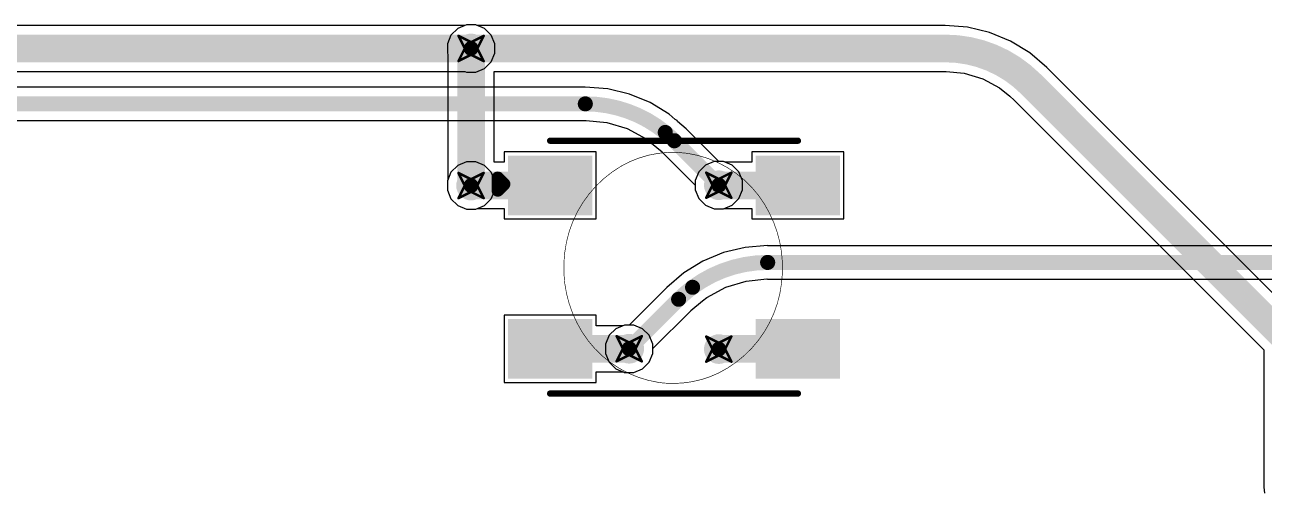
# Model space of a CAD drawing. Header units: inches. Extents: x -11 to 1110, y -7 to 455.
# Drawn here: x 252.08 to 277.09, y 343.12 to 352.57 of the extents above; entities that cross this region are included whole.
import ezdxf

# ---------------------------------------------------------------- set-up
doc = ezdxf.new("R2010")
doc.units = ezdxf.units.IN
for name, color, linetype in [('Bottom Layer', 5, 'Continuous'), ('Drill Drawing', 1, 'Continuous'), ('Mechanical 7', 56, 'Continuous'), ('Top Layer', 1, 'Continuous'), ('Top Overlay', 2, 'Continuous'), ('Top Paste', 8, 'Continuous'), ('Top Solder', 216, 'Continuous'), ('Via Holes', 16, 'Continuous')]:
    doc.layers.add(name, color=color, linetype=linetype)

msp = doc.modelspace()

# ---------------------------------------------------------------- hatches: boundary and pattern name
at = {"layer": 'Bottom Layer'}
h = msp.add_hatch(color=5, dxfattribs=at)
edge = h.paths.add_edge_path()
edge.add_arc((261.083, 352.095), 0.3, 0, 360)
h = msp.add_hatch(color=5, dxfattribs=at)
edge = h.paths.add_edge_path()
edge.add_arc((261.083, 349.328), 0.3, 0, 360)
h = msp.add_hatch(color=5, dxfattribs=at)
edge = h.paths.add_edge_path()
edge.add_arc((266.083, 349.335), 0.3, 0, 360)
h = msp.add_hatch(color=5, dxfattribs=at)
edge = h.paths.add_edge_path()
edge.add_arc((264.275, 346.035), 0.3, 0, 360)
h = msp.add_hatch(color=5, dxfattribs=at)
edge = h.paths.add_edge_path()
edge.add_arc((266.083, 346.028), 0.3, 0, 360)
at = {"layer": 'Top Layer'}
h = msp.add_hatch(color=1, dxfattribs=at)
edge = h.paths.add_edge_path()
edge.add_arc((261.083, 352.095), 0.3, 0, 360)
for points in [[(261.929, 349.832), (263.429, 349.832), (263.429, 348.832), (261.929, 348.832)], [(268.429, 348.832), (266.929, 348.832), (266.929, 349.832), (268.429, 349.832)], [(261.929, 346.532), (263.429, 346.532), (263.429, 345.532), (261.929, 345.532)], [(266.929, 346.532), (268.429, 346.532), (268.429, 345.532), (266.929, 345.532)]]:
    msp.add_hatch(color=1, dxfattribs=at).paths.add_polyline_path(points)
h = msp.add_hatch(color=1, dxfattribs=at)
edge = h.paths.add_edge_path()
edge.add_arc((261.083, 349.328), 0.3, 0, 360)
h = msp.add_hatch(color=1, dxfattribs=at)
edge = h.paths.add_edge_path()
edge.add_arc((266.083, 349.335), 0.3, 0, 360)
h = msp.add_hatch(color=1, dxfattribs=at)
edge = h.paths.add_edge_path()
edge.add_arc((264.275, 346.035), 0.3, 0, 360)
h = msp.add_hatch(color=1, dxfattribs=at)
edge = h.paths.add_edge_path()
edge.add_arc((266.083, 346.028), 0.3, 0, 360)
at = {"layer": 'Top Paste'}
for points in [[(261.929, 349.832), (263.429, 349.832), (263.429, 348.832), (261.929, 348.832)], [(268.429, 348.832), (266.929, 348.832), (266.929, 349.832), (268.429, 349.832)], [(261.929, 346.532), (263.429, 346.532), (263.429, 345.532), (261.929, 345.532)], [(266.929, 346.532), (268.429, 346.532), (268.429, 345.532), (266.929, 345.532)]]:
    msp.add_hatch(color=8, dxfattribs=at).paths.add_polyline_path(points)
at = {"layer": 'Top Solder'}
for points in [[(261.827, 349.933), (263.531, 349.933), (263.531, 348.73), (261.827, 348.73)], [(268.531, 348.73), (266.827, 348.73), (266.827, 349.933), (268.531, 349.933)], [(261.827, 346.633), (263.531, 346.633), (263.531, 345.43), (261.827, 345.43)], [(266.827, 346.633), (268.531, 346.633), (268.531, 345.43), (266.827, 345.43)]]:
    msp.add_hatch(color=216, dxfattribs=at).paths.add_polyline_path(points)
at = {"layer": 'Via Holes'}
h = msp.add_hatch(color=7, dxfattribs=at)
edge = h.paths.add_edge_path()
edge.add_arc((261.083, 352.095), 0.15, 0, 360)
h = msp.add_hatch(color=7, dxfattribs=at)
edge = h.paths.add_edge_path()
edge.add_arc((261.083, 349.328), 0.15, 0, 360)
h = msp.add_hatch(color=7, dxfattribs=at)
edge = h.paths.add_edge_path()
edge.add_arc((266.083, 349.335), 0.15, 0, 360)
h = msp.add_hatch(color=7, dxfattribs=at)
edge = h.paths.add_edge_path()
edge.add_arc((264.275, 346.035), 0.15, 0, 360)
h = msp.add_hatch(color=7, dxfattribs=at)
edge = h.paths.add_edge_path()
edge.add_arc((266.083, 346.028), 0.15, 0, 360)

# ---------------------------------------------------------------- linework, layer by layer
at = {"layer": 'Bottom Layer'}
for p, q in [((260.96, 352.561), (249.55, 352.561)), ((260.988, 352.573), (260.96, 352.561)), ((261.178, 352.573), (260.988, 352.573)), ((261.354, 352.5), (261.178, 352.573)), ((261.488, 352.365), (261.354, 352.5)), ((261.561, 352.19), (261.488, 352.365)), ((261.561, 352), (261.561, 352.19)), ((261.488, 351.824), (261.561, 352)), ((261.178, 351.617), (261.354, 351.69)), ((261.354, 351.69), (261.488, 351.824)), ((249.55, 351.629), (260.96, 351.629)), ((260.96, 351.629), (260.988, 351.617)), ((260.988, 351.617), (261.178, 351.617)), ((263.389, 351.314), (251.879, 351.314)), ((263.84, 351.281), (263.389, 351.316)), ((263.389, 351.316), (263.389, 351.314)), ((264.279, 351.175), (263.84, 351.281)), ((264.696, 351.002), (264.279, 351.175)), ((265.082, 350.766), (264.696, 351.002)), ((265.205, 350.661), (265.082, 350.766)), ((251.879, 350.641), (263.389, 350.641)), ((263.389, 350.641), (263.404, 350.643)), ((263.404, 350.643), (263.82, 350.603)), ((263.82, 350.603), (264.234, 350.477)), ((264.234, 350.477), (264.616, 350.273)), ((265.24, 350.638), (265.205, 350.661)), ((265.25, 350.622), (265.24, 350.638)), ((265.425, 350.473), (265.25, 350.622)), ((265.423, 350.471), (265.425, 350.473)), ((266.082, 349.813), (265.423, 350.471)), ((264.616, 350.273), (264.939, 350.008)), ((264.939, 350.008), (264.947, 349.995)), ((264.947, 349.995), (265.606, 349.337)), ((260.813, 349.733), (260.678, 349.599)), ((260.988, 349.806), (260.813, 349.733)), ((261.178, 349.806), (260.988, 349.806)), ((261.354, 349.733), (261.178, 349.806)), ((261.488, 349.599), (261.354, 349.733)), ((266.178, 349.813), (266.082, 349.813)), ((266.354, 349.74), (266.178, 349.813)), ((266.488, 349.606), (266.354, 349.74)), ((260.678, 349.599), (260.606, 349.423)), ((261.561, 349.423), (261.488, 349.599)), ((266.561, 349.43), (266.488, 349.606)), ((260.606, 349.423), (260.606, 349.233)), ((260.606, 349.233), (260.678, 349.058)), ((261.488, 349.058), (261.561, 349.233)), ((261.561, 349.233), (261.561, 349.423)), ((265.606, 349.337), (265.606, 349.24)), ((265.606, 349.24), (265.678, 349.065)), ((266.488, 349.065), (266.561, 349.24)), ((266.561, 349.24), (266.561, 349.43)), ((260.678, 349.058), (260.813, 348.923)), ((261.354, 348.923), (261.488, 349.058)), ((265.678, 349.065), (265.813, 348.93)), ((266.354, 348.93), (266.488, 349.065)), ((260.813, 348.923), (260.988, 348.851)), ((260.988, 348.851), (261.178, 348.851)), ((261.178, 348.851), (261.354, 348.923)), ((265.813, 348.93), (265.988, 348.857)), ((265.988, 348.857), (266.178, 348.857)), ((266.178, 348.857), (266.354, 348.93)), ((266.179, 347.975), (265.761, 347.802)), ((266.618, 348.08), (266.179, 347.975)), ((267.068, 348.116), (266.618, 348.08)), ((267.068, 348.113), (267.068, 348.116)), ((280.365, 348.113), (267.068, 348.113)), ((265.761, 347.802), (265.376, 347.566)), ((265.376, 347.566), (265.033, 347.273)), ((266.638, 347.402), (267.054, 347.443)), ((267.054, 347.443), (267.068, 347.44)), ((267.068, 347.44), (280.365, 347.44)), ((265.034, 347.271), (264.276, 346.513)), ((265.033, 347.273), (265.034, 347.271)), ((265.842, 347.072), (266.223, 347.276)), ((266.223, 347.276), (266.638, 347.402)), ((265.519, 346.807), (265.756, 347.002)), ((265.756, 347.002), (265.842, 347.072)), ((264.752, 346.037), (265.51, 346.795)), ((265.51, 346.795), (265.519, 346.807)), ((264.004, 346.44), (263.87, 346.306)), ((264.18, 346.513), (264.004, 346.44)), ((264.276, 346.513), (264.18, 346.513)), ((263.87, 346.306), (263.797, 346.13)), ((263.797, 346.13), (263.797, 345.94)), ((263.797, 345.94), (263.87, 345.765)), ((264.68, 345.765), (264.752, 345.94)), ((264.752, 345.94), (264.752, 346.037)), ((263.87, 345.765), (264.004, 345.63)), ((264.545, 345.63), (264.68, 345.765)), ((264.004, 345.63), (264.18, 345.557)), ((264.18, 345.557), (264.37, 345.557)), ((264.37, 345.557), (264.545, 345.63))]:
    msp.add_line(p, q, dxfattribs=at)
for points in [[(249.55, 352.095, 0.559, 0.559, 0), (261.036, 352.095, 0.559, 0.559, 0)], [(251.879, 350.977, 0.305, 0.305, 0), (263.389, 350.977, 0.305, 0.305, 0)], [(263.389, 350.977, 0.305, 0.305, -0.173684), (265.002, 350.4, 0.305, 0.305, 0)], [(265.002, 350.4, 0.305, 0.305, -0.024386), (265.185, 350.233, 0.305, 0.305, 0)], [(265.185, 350.233, 0.305, 0.305, 0), (266.083, 349.335, 0.305, 0.305, 0)], [(265.553, 347.275, 0.305, 0.305, -0.161164), (267.068, 347.777, 0.305, 0.305, 0)], [(267.068, 347.777, 0.305, 0.305, 0), (280.365, 347.777, 0.305, 0.305, 0)], [(264.275, 346.035, 0.305, 0.305, 0), (265.272, 347.033, 0.305, 0.305, 0)], [(265.272, 347.033, 0.305, 0.305, -0.036576), (265.553, 347.275, 0.305, 0.305, 0)]]:
    msp.add_lwpolyline(points, format="xyseb", dxfattribs=at)
for points in [[(260.896, 352.095, 0.279, 0.279, 1), (261.175, 352.095, 0.279, 0.279, 1)], [(263.313, 350.977, 0.152, 0.152, 1), (263.465, 350.977, 0.152, 0.152, 1)], [(263.313, 350.977, 0.152, 0.152, 1), (263.465, 350.977, 0.152, 0.152, 1)], [(264.926, 350.4, 0.152, 0.152, 1), (265.078, 350.4, 0.152, 0.152, 1)], [(264.926, 350.4, 0.152, 0.152, 1), (265.078, 350.4, 0.152, 0.152, 1)], [(265.109, 350.233, 0.152, 0.152, 1), (265.262, 350.233, 0.152, 0.152, 1)], [(265.109, 350.233, 0.152, 0.152, 1), (265.262, 350.233, 0.152, 0.152, 1)], [(266.007, 349.335, 0.152, 0.152, 1), (266.16, 349.335, 0.152, 0.152, 1)], [(266.992, 347.777, 0.152, 0.152, 1), (267.145, 347.777, 0.152, 0.152, 1)], [(266.992, 347.777, 0.152, 0.152, 1), (267.145, 347.777, 0.152, 0.152, 1)], [(265.196, 347.033, 0.152, 0.152, 1), (265.348, 347.033, 0.152, 0.152, 1)], [(265.196, 347.033, 0.152, 0.152, 1), (265.348, 347.033, 0.152, 0.152, 1)], [(265.477, 347.275, 0.152, 0.152, 1), (265.629, 347.275, 0.152, 0.152, 1)], [(265.477, 347.275, 0.152, 0.152, 1), (265.629, 347.275, 0.152, 0.152, 1)], [(264.198, 346.035, 0.152, 0.152, 1), (264.351, 346.035, 0.152, 0.152, 1)]]:
    msp.add_lwpolyline(points, format="xyseb", close=True, dxfattribs=at)
at = {"layer": 'Drill Drawing'}
for points in [[(260.829, 352.349, 0.0508, 0.0508, 0), (261.083, 352.222, 0.0508, 0.0508, 0)], [(260.829, 352.349, 0.0508, 0.0508, 0), (260.956, 352.095, 0.0508, 0.0508, 0)], [(261.083, 352.222, 0.0508, 0.0508, 0), (261.337, 352.349, 0.0508, 0.0508, 0)], [(261.21, 352.095, 0.0508, 0.0508, 0), (261.337, 352.349, 0.0508, 0.0508, 0)], [(260.829, 351.841, 0.0508, 0.0508, 0), (260.956, 352.095, 0.0508, 0.0508, 0)], [(260.829, 351.841, 0.0508, 0.0508, 0), (261.083, 351.968, 0.0508, 0.0508, 0)], [(261.083, 351.968, 0.0508, 0.0508, 0), (261.337, 351.841, 0.0508, 0.0508, 0)], [(261.21, 352.095, 0.0508, 0.0508, 0), (261.337, 351.841, 0.0508, 0.0508, 0)], [(260.829, 349.582, 0.0508, 0.0508, 0), (261.083, 349.455, 0.0508, 0.0508, 0)], [(260.829, 349.582, 0.0508, 0.0508, 0), (260.956, 349.328, 0.0508, 0.0508, 0)], [(261.083, 349.455, 0.0508, 0.0508, 0), (261.337, 349.582, 0.0508, 0.0508, 0)], [(261.21, 349.328, 0.0508, 0.0508, 0), (261.337, 349.582, 0.0508, 0.0508, 0)], [(265.829, 349.589, 0.0508, 0.0508, 0), (266.083, 349.462, 0.0508, 0.0508, 0)], [(265.829, 349.589, 0.0508, 0.0508, 0), (265.956, 349.335, 0.0508, 0.0508, 0)], [(266.083, 349.462, 0.0508, 0.0508, 0), (266.337, 349.589, 0.0508, 0.0508, 0)], [(266.21, 349.335, 0.0508, 0.0508, 0), (266.337, 349.589, 0.0508, 0.0508, 0)], [(260.829, 349.074, 0.0508, 0.0508, 0), (260.956, 349.328, 0.0508, 0.0508, 0)], [(260.829, 349.074, 0.0508, 0.0508, 0), (261.083, 349.201, 0.0508, 0.0508, 0)], [(261.083, 349.201, 0.0508, 0.0508, 0), (261.337, 349.074, 0.0508, 0.0508, 0)], [(261.21, 349.328, 0.0508, 0.0508, 0), (261.337, 349.074, 0.0508, 0.0508, 0)], [(265.829, 349.081, 0.0508, 0.0508, 0), (265.956, 349.335, 0.0508, 0.0508, 0)], [(265.829, 349.081, 0.0508, 0.0508, 0), (266.083, 349.208, 0.0508, 0.0508, 0)], [(266.083, 349.208, 0.0508, 0.0508, 0), (266.337, 349.081, 0.0508, 0.0508, 0)], [(266.21, 349.335, 0.0508, 0.0508, 0), (266.337, 349.081, 0.0508, 0.0508, 0)], [(264.021, 346.289, 0.0508, 0.0508, 0), (264.275, 346.162, 0.0508, 0.0508, 0)], [(264.021, 346.289, 0.0508, 0.0508, 0), (264.148, 346.035, 0.0508, 0.0508, 0)], [(264.275, 346.162, 0.0508, 0.0508, 0), (264.529, 346.289, 0.0508, 0.0508, 0)], [(264.402, 346.035, 0.0508, 0.0508, 0), (264.529, 346.289, 0.0508, 0.0508, 0)], [(265.829, 346.282, 0.0508, 0.0508, 0), (266.083, 346.155, 0.0508, 0.0508, 0)], [(265.829, 346.282, 0.0508, 0.0508, 0), (265.956, 346.028, 0.0508, 0.0508, 0)], [(266.083, 346.155, 0.0508, 0.0508, 0), (266.337, 346.282, 0.0508, 0.0508, 0)], [(266.21, 346.028, 0.0508, 0.0508, 0), (266.337, 346.282, 0.0508, 0.0508, 0)], [(264.021, 345.781, 0.0508, 0.0508, 0), (264.148, 346.035, 0.0508, 0.0508, 0)], [(264.021, 345.781, 0.0508, 0.0508, 0), (264.275, 345.908, 0.0508, 0.0508, 0)], [(264.275, 345.908, 0.0508, 0.0508, 0), (264.529, 345.781, 0.0508, 0.0508, 0)], [(264.402, 346.035, 0.0508, 0.0508, 0), (264.529, 345.781, 0.0508, 0.0508, 0)], [(265.829, 345.774, 0.0508, 0.0508, 0), (265.956, 346.028, 0.0508, 0.0508, 0)], [(266.21, 346.028, 0.0508, 0.0508, 0), (266.337, 345.774, 0.0508, 0.0508, 0)], [(265.829, 345.774, 0.0508, 0.0508, 0), (266.083, 345.901, 0.0508, 0.0508, 0)], [(266.083, 345.901, 0.0508, 0.0508, 0), (266.337, 345.774, 0.0508, 0.0508, 0)]]:
    msp.add_lwpolyline(points, format="xyseb", dxfattribs=at)
for points in [[(260.817, 352.349, 0.0254, 0.0254, 1), (260.842, 352.349, 0.0254, 0.0254, 1)], [(260.817, 352.349, 0.0254, 0.0254, 1), (260.842, 352.349, 0.0254, 0.0254, 1)], [(261.071, 352.222, 0.0254, 0.0254, 1), (261.096, 352.222, 0.0254, 0.0254, 1)], [(261.071, 352.222, 0.0254, 0.0254, 1), (261.096, 352.222, 0.0254, 0.0254, 1)], [(261.325, 352.349, 0.0254, 0.0254, 1), (261.35, 352.349, 0.0254, 0.0254, 1)], [(261.325, 352.349, 0.0254, 0.0254, 1), (261.35, 352.349, 0.0254, 0.0254, 1)], [(260.944, 352.095, 0.0254, 0.0254, 1), (260.969, 352.095, 0.0254, 0.0254, 1)], [(260.944, 352.095, 0.0254, 0.0254, 1), (260.969, 352.095, 0.0254, 0.0254, 1)], [(261.071, 351.968, 0.0254, 0.0254, 1), (261.096, 351.968, 0.0254, 0.0254, 1)], [(261.071, 351.968, 0.0254, 0.0254, 1), (261.096, 351.968, 0.0254, 0.0254, 1)], [(261.198, 352.095, 0.0254, 0.0254, 1), (261.223, 352.095, 0.0254, 0.0254, 1)], [(261.198, 352.095, 0.0254, 0.0254, 1), (261.223, 352.095, 0.0254, 0.0254, 1)], [(260.817, 351.841, 0.0254, 0.0254, 1), (260.842, 351.841, 0.0254, 0.0254, 1)], [(260.817, 351.841, 0.0254, 0.0254, 1), (260.842, 351.841, 0.0254, 0.0254, 1)], [(261.325, 351.841, 0.0254, 0.0254, 1), (261.35, 351.841, 0.0254, 0.0254, 1)], [(261.325, 351.841, 0.0254, 0.0254, 1), (261.35, 351.841, 0.0254, 0.0254, 1)], [(260.817, 349.582, 0.0254, 0.0254, 1), (260.842, 349.582, 0.0254, 0.0254, 1)], [(260.817, 349.582, 0.0254, 0.0254, 1), (260.842, 349.582, 0.0254, 0.0254, 1)], [(261.071, 349.455, 0.0254, 0.0254, 1), (261.096, 349.455, 0.0254, 0.0254, 1)], [(261.071, 349.455, 0.0254, 0.0254, 1), (261.096, 349.455, 0.0254, 0.0254, 1)], [(261.325, 349.582, 0.0254, 0.0254, 1), (261.35, 349.582, 0.0254, 0.0254, 1)], [(261.325, 349.582, 0.0254, 0.0254, 1), (261.35, 349.582, 0.0254, 0.0254, 1)], [(265.817, 349.589, 0.0254, 0.0254, 1), (265.842, 349.589, 0.0254, 0.0254, 1)], [(265.817, 349.589, 0.0254, 0.0254, 1), (265.842, 349.589, 0.0254, 0.0254, 1)], [(266.071, 349.462, 0.0254, 0.0254, 1), (266.096, 349.462, 0.0254, 0.0254, 1)], [(266.071, 349.462, 0.0254, 0.0254, 1), (266.096, 349.462, 0.0254, 0.0254, 1)], [(266.325, 349.589, 0.0254, 0.0254, 1), (266.35, 349.589, 0.0254, 0.0254, 1)], [(266.325, 349.589, 0.0254, 0.0254, 1), (266.35, 349.589, 0.0254, 0.0254, 1)], [(260.944, 349.328, 0.0254, 0.0254, 1), (260.969, 349.328, 0.0254, 0.0254, 1)], [(260.944, 349.328, 0.0254, 0.0254, 1), (260.969, 349.328, 0.0254, 0.0254, 1)], [(261.071, 349.201, 0.0254, 0.0254, 1), (261.096, 349.201, 0.0254, 0.0254, 1)], [(261.071, 349.201, 0.0254, 0.0254, 1), (261.096, 349.201, 0.0254, 0.0254, 1)], [(261.198, 349.328, 0.0254, 0.0254, 1), (261.223, 349.328, 0.0254, 0.0254, 1)], [(261.198, 349.328, 0.0254, 0.0254, 1), (261.223, 349.328, 0.0254, 0.0254, 1)], [(265.944, 349.335, 0.0254, 0.0254, 1), (265.969, 349.335, 0.0254, 0.0254, 1)], [(265.944, 349.335, 0.0254, 0.0254, 1), (265.969, 349.335, 0.0254, 0.0254, 1)], [(266.071, 349.208, 0.0254, 0.0254, 1), (266.096, 349.208, 0.0254, 0.0254, 1)], [(266.071, 349.208, 0.0254, 0.0254, 1), (266.096, 349.208, 0.0254, 0.0254, 1)], [(266.198, 349.335, 0.0254, 0.0254, 1), (266.223, 349.335, 0.0254, 0.0254, 1)], [(266.198, 349.335, 0.0254, 0.0254, 1), (266.223, 349.335, 0.0254, 0.0254, 1)], [(260.817, 349.074, 0.0254, 0.0254, 1), (260.842, 349.074, 0.0254, 0.0254, 1)], [(260.817, 349.074, 0.0254, 0.0254, 1), (260.842, 349.074, 0.0254, 0.0254, 1)], [(261.325, 349.074, 0.0254, 0.0254, 1), (261.35, 349.074, 0.0254, 0.0254, 1)], [(261.325, 349.074, 0.0254, 0.0254, 1), (261.35, 349.074, 0.0254, 0.0254, 1)], [(265.817, 349.081, 0.0254, 0.0254, 1), (265.842, 349.081, 0.0254, 0.0254, 1)], [(265.817, 349.081, 0.0254, 0.0254, 1), (265.842, 349.081, 0.0254, 0.0254, 1)], [(266.325, 349.081, 0.0254, 0.0254, 1), (266.35, 349.081, 0.0254, 0.0254, 1)], [(266.325, 349.081, 0.0254, 0.0254, 1), (266.35, 349.081, 0.0254, 0.0254, 1)], [(264.008, 346.289, 0.0254, 0.0254, 1), (264.033, 346.289, 0.0254, 0.0254, 1)], [(264.008, 346.289, 0.0254, 0.0254, 1), (264.033, 346.289, 0.0254, 0.0254, 1)], [(264.262, 346.162, 0.0254, 0.0254, 1), (264.287, 346.162, 0.0254, 0.0254, 1)], [(264.262, 346.162, 0.0254, 0.0254, 1), (264.287, 346.162, 0.0254, 0.0254, 1)], [(264.516, 346.289, 0.0254, 0.0254, 1), (264.541, 346.289, 0.0254, 0.0254, 1)], [(264.516, 346.289, 0.0254, 0.0254, 1), (264.541, 346.289, 0.0254, 0.0254, 1)], [(265.817, 346.282, 0.0254, 0.0254, 1), (265.842, 346.282, 0.0254, 0.0254, 1)], [(265.817, 346.282, 0.0254, 0.0254, 1), (265.842, 346.282, 0.0254, 0.0254, 1)], [(266.325, 346.282, 0.0254, 0.0254, 1), (266.35, 346.282, 0.0254, 0.0254, 1)], [(266.325, 346.282, 0.0254, 0.0254, 1), (266.35, 346.282, 0.0254, 0.0254, 1)], [(264.135, 346.035, 0.0254, 0.0254, 1), (264.16, 346.035, 0.0254, 0.0254, 1)], [(264.135, 346.035, 0.0254, 0.0254, 1), (264.16, 346.035, 0.0254, 0.0254, 1)], [(264.262, 345.908, 0.0254, 0.0254, 1), (264.287, 345.908, 0.0254, 0.0254, 1)], [(264.262, 345.908, 0.0254, 0.0254, 1), (264.287, 345.908, 0.0254, 0.0254, 1)], [(264.389, 346.035, 0.0254, 0.0254, 1), (264.414, 346.035, 0.0254, 0.0254, 1)], [(264.389, 346.035, 0.0254, 0.0254, 1), (264.414, 346.035, 0.0254, 0.0254, 1)], [(265.944, 346.028, 0.0254, 0.0254, 1), (265.969, 346.028, 0.0254, 0.0254, 1)], [(265.944, 346.028, 0.0254, 0.0254, 1), (265.969, 346.028, 0.0254, 0.0254, 1)], [(266.071, 346.155, 0.0254, 0.0254, 1), (266.096, 346.155, 0.0254, 0.0254, 1)], [(266.071, 346.155, 0.0254, 0.0254, 1), (266.096, 346.155, 0.0254, 0.0254, 1)], [(266.198, 346.028, 0.0254, 0.0254, 1), (266.223, 346.028, 0.0254, 0.0254, 1)], [(266.198, 346.028, 0.0254, 0.0254, 1), (266.223, 346.028, 0.0254, 0.0254, 1)], [(264.008, 345.781, 0.0254, 0.0254, 1), (264.033, 345.781, 0.0254, 0.0254, 1)], [(264.008, 345.781, 0.0254, 0.0254, 1), (264.033, 345.781, 0.0254, 0.0254, 1)], [(264.516, 345.781, 0.0254, 0.0254, 1), (264.541, 345.781, 0.0254, 0.0254, 1)], [(264.516, 345.781, 0.0254, 0.0254, 1), (264.541, 345.781, 0.0254, 0.0254, 1)], [(265.817, 345.774, 0.0254, 0.0254, 1), (265.842, 345.774, 0.0254, 0.0254, 1)], [(265.817, 345.774, 0.0254, 0.0254, 1), (265.842, 345.774, 0.0254, 0.0254, 1)], [(266.071, 345.901, 0.0254, 0.0254, 1), (266.096, 345.901, 0.0254, 0.0254, 1)], [(266.071, 345.901, 0.0254, 0.0254, 1), (266.096, 345.901, 0.0254, 0.0254, 1)], [(266.325, 345.774, 0.0254, 0.0254, 1), (266.35, 345.774, 0.0254, 0.0254, 1)], [(266.325, 345.774, 0.0254, 0.0254, 1), (266.35, 345.774, 0.0254, 0.0254, 1)]]:
    msp.add_lwpolyline(points, format="xyseb", close=True, dxfattribs=at)
at = {"layer": 'Mechanical 7'}
for points in [[(264.109, 349.718, 0.0127, 0.0127, -0.168665), (265.456, 349.978, 0.0127, 0.0127, 0)], [(265.456, 349.978, 0.0127, 0.0127, -0.243796), (267.101, 348.78, 0.0127, 0.0127, 0)], [(262.974, 347.98, 0.0127, 0.0127, -0.234557), (264.109, 349.718, 0.0127, 0.0127, 0)], [(267.101, 348.78, 0.0127, 0.0127, -0.152087), (267.348, 347.355, 0.0127, 0.0127, 0)], [(263.222, 346.555, 0.0127, 0.0127, -0.151719), (262.974, 347.98, 0.0127, 0.0127, 0)], [(267.348, 347.355, 0.0127, 0.0127, -0.252809), (266.088, 345.55, 0.0127, 0.0127, 0)], [(264.865, 345.356, 0.0127, 0.0127, -0.24305), (263.222, 346.555, 0.0127, 0.0127, 0)], [(266.088, 345.55, 0.0127, 0.0127, -0.114536), (265.165, 345.335, 0.0127, 0.0127, 0)], [(265.046, 345.338, 0.0127, 0.0127, -0.022935), (264.865, 345.356, 0.0127, 0.0127, 0)], [(265.165, 345.335, 0.0127, 0.0127, -0.013217), (265.046, 345.338, 0.0127, 0.0127, 0)]]:
    msp.add_lwpolyline(points, format="xyseb", dxfattribs=at)
for points in [[(265.453, 349.978, 0.00635, 0.00635, 1), (265.46, 349.978, 0.00635, 0.00635, 1)], [(265.453, 349.978, 0.00635, 0.00635, 1), (265.46, 349.978, 0.00635, 0.00635, 1)], [(264.106, 349.718, 0.00635, 0.00635, 1), (264.112, 349.718, 0.00635, 0.00635, 1)], [(264.106, 349.718, 0.00635, 0.00635, 1), (264.112, 349.718, 0.00635, 0.00635, 1)], [(267.098, 348.78, 0.00635, 0.00635, 1), (267.104, 348.78, 0.00635, 0.00635, 1)], [(267.098, 348.78, 0.00635, 0.00635, 1), (267.104, 348.78, 0.00635, 0.00635, 1)], [(262.97, 347.98, 0.00635, 0.00635, 1), (262.977, 347.98, 0.00635, 0.00635, 1)], [(262.97, 347.98, 0.00635, 0.00635, 1), (262.977, 347.98, 0.00635, 0.00635, 1)], [(267.344, 347.355, 0.00635, 0.00635, 1), (267.351, 347.355, 0.00635, 0.00635, 1)], [(267.344, 347.355, 0.00635, 0.00635, 1), (267.351, 347.355, 0.00635, 0.00635, 1)], [(263.219, 346.555, 0.00635, 0.00635, 1), (263.226, 346.555, 0.00635, 0.00635, 1)], [(263.219, 346.555, 0.00635, 0.00635, 1), (263.226, 346.555, 0.00635, 0.00635, 1)], [(266.085, 345.55, 0.00635, 0.00635, 1), (266.091, 345.55, 0.00635, 0.00635, 1)], [(266.085, 345.55, 0.00635, 0.00635, 1), (266.091, 345.55, 0.00635, 0.00635, 1)], [(264.862, 345.356, 0.00635, 0.00635, 1), (264.868, 345.356, 0.00635, 0.00635, 1)], [(264.862, 345.356, 0.00635, 0.00635, 1), (264.868, 345.356, 0.00635, 0.00635, 1)], [(265.043, 345.338, 0.00635, 0.00635, 1), (265.049, 345.338, 0.00635, 0.00635, 1)], [(265.043, 345.338, 0.00635, 0.00635, 1), (265.049, 345.338, 0.00635, 0.00635, 1)], [(265.162, 345.335, 0.00635, 0.00635, 1), (265.168, 345.335, 0.00635, 0.00635, 1)], [(265.162, 345.335, 0.00635, 0.00635, 1), (265.168, 345.335, 0.00635, 0.00635, 1)]]:
    msp.add_lwpolyline(points, format="xyseb", close=True, dxfattribs=at)
at = {"layer": 'Top Layer'}
for p, q in [((260.813, 352.5), (260.678, 352.365)), ((260.988, 352.573), (260.813, 352.5)), ((261.178, 352.573), (260.988, 352.573)), ((261.207, 352.561), (261.178, 352.573)), ((270.651, 352.561), (261.207, 352.561)), ((271.105, 352.525), (270.651, 352.561)), ((270.651, 352.561), (270.651, 352.561)), ((271.548, 352.419), (271.105, 352.525)), ((260.678, 352.365), (260.606, 352.19)), ((260.606, 352.19), (260.606, 352)), ((271.969, 352.244), (271.548, 352.419)), ((272.358, 352.006), (271.969, 352.244)), ((260.606, 352), (260.617, 351.972)), ((260.617, 351.972), (260.617, 349.452)), ((272.705, 351.71), (272.358, 352.006)), ((277.741, 346.674), (272.705, 351.71)), ((272.705, 351.71), (272.705, 351.71)), ((272.705, 351.71), (272.705, 351.71)), ((272.705, 351.71), (272.705, 351.71)), ((261.55, 349.798), (261.55, 351.629)), ((261.55, 351.629), (270.651, 351.629)), ((270.651, 351.629), (270.67, 351.633)), ((270.67, 351.633), (271.037, 351.596)), ((271.037, 351.596), (271.408, 351.484)), ((271.408, 351.484), (271.75, 351.301)), ((271.75, 351.301), (271.953, 351.134)), ((271.953, 351.134), (272.045, 351.051)), ((272.045, 351.051), (272.045, 351.051)), ((272.045, 351.051), (272.045, 351.051)), ((272.045, 351.051), (277.085, 346.011)), ((263.607, 350.01), (261.751, 350.01)), ((261.751, 350.01), (261.751, 349.798)), ((263.607, 348.654), (263.607, 350.01)), ((268.607, 350.01), (266.751, 350.01)), ((266.751, 350.01), (266.751, 349.798)), ((268.607, 348.654), (268.607, 350.01)), ((261.751, 349.798), (261.55, 349.798)), ((265.813, 349.74), (265.678, 349.606)), ((265.988, 349.813), (265.813, 349.74)), ((266.178, 349.813), (265.988, 349.813)), ((266.215, 349.798), (266.178, 349.813)), ((266.751, 349.798), (266.215, 349.798)), ((260.617, 349.452), (260.606, 349.423)), ((265.678, 349.606), (265.606, 349.43)), ((260.606, 349.423), (260.606, 349.233)), ((260.606, 349.233), (260.678, 349.058)), ((265.606, 349.43), (265.606, 349.24)), ((265.606, 349.24), (265.678, 349.065)), ((260.678, 349.058), (260.813, 348.923)), ((265.678, 349.065), (265.813, 348.93)), ((260.813, 348.923), (260.988, 348.851)), ((260.988, 348.851), (261.178, 348.851)), ((261.178, 348.851), (261.215, 348.866)), ((261.215, 348.866), (261.751, 348.866)), ((261.751, 348.866), (261.751, 348.654)), ((265.813, 348.93), (265.988, 348.857)), ((265.988, 348.857), (266.178, 348.857)), ((266.178, 348.857), (266.198, 348.866)), ((266.198, 348.866), (266.751, 348.866)), ((266.751, 348.866), (266.751, 348.654)), ((261.751, 348.654), (263.607, 348.654)), ((266.751, 348.654), (268.607, 348.654)), ((263.607, 346.71), (261.751, 346.71)), ((261.751, 346.71), (261.751, 345.354)), ((263.607, 346.498), (263.607, 346.71)), ((264.143, 346.498), (263.607, 346.498)), ((264.18, 346.513), (264.143, 346.498)), ((264.37, 346.513), (264.18, 346.513)), ((264.545, 346.44), (264.37, 346.513)), ((264.68, 346.306), (264.545, 346.44)), ((264.752, 346.13), (264.68, 346.306)), ((264.68, 345.765), (264.752, 345.94)), ((264.752, 345.94), (264.752, 346.13)), ((277.085, 346.011), (277.085, 343.37)), ((264.545, 345.63), (264.68, 345.765)), ((263.607, 345.354), (263.607, 345.566)), ((263.607, 345.566), (264.16, 345.566)), ((264.16, 345.566), (264.18, 345.557)), ((264.18, 345.557), (264.37, 345.557)), ((264.37, 345.557), (264.545, 345.63)), ((261.751, 345.354), (263.607, 345.354)), ((277.085, 343.37), (277.082, 343.243)), ((277.082, 343.243), (277.082, 343.243)), ((277.082, 343.243), (277.094, 343.12))]:
    msp.add_line(p, q, dxfattribs=at)
for points in [[(261.083, 352.095, 0.559, 0.559, 0), (270.651, 352.095, 0.559, 0.559, 0)], [(261.083, 349.332, 0.559, 0.559, 0), (261.083, 352.095, 0.559, 0.559, 0)], [(270.651, 352.095, 0.559, 0.559, -0.198912), (272.375, 351.381, 0.559, 0.559, 0)], [(272.375, 351.381, 0.559, 0.559, 0), (277.551, 346.204, 0.559, 0.559, 0)], [(261.083, 349.332, 0.559, 0.559, 0), (262.679, 349.332, 0.559, 0.559, 0)], [(261.083, 349.328, 0.559, 0.559, 0), (261.083, 349.332, 0.559, 0.559, 0)], [(266.083, 349.332, 0.559, 0.559, 0), (267.679, 349.332, 0.559, 0.559, 0)], [(262.679, 346.032, 0.559, 0.559, 0), (264.275, 346.032, 0.559, 0.559, 0)], [(266.083, 346.032, 0.559, 0.559, 0), (267.679, 346.032, 0.559, 0.559, 0)]]:
    msp.add_lwpolyline(points, format="xyseb", dxfattribs=at)
for points in [[(260.944, 352.095, 0.279, 0.279, 1), (261.223, 352.095, 0.279, 0.279, 1)], [(260.944, 352.095, 0.279, 0.279, 1), (261.223, 352.095, 0.279, 0.279, 1)], [(270.511, 352.095, 0.279, 0.279, 1), (270.79, 352.095, 0.279, 0.279, 1)], [(270.511, 352.095, 0.279, 0.279, 1), (270.79, 352.095, 0.279, 0.279, 1)], [(272.235, 351.381, 0.279, 0.279, 1), (272.515, 351.381, 0.279, 0.279, 1)], [(272.235, 351.381, 0.279, 0.279, 1), (272.515, 351.381, 0.279, 0.279, 1)], [(260.944, 349.332, 0.279, 0.279, 1), (261.223, 349.332, 0.279, 0.279, 1)], [(260.944, 349.332, 0.279, 0.279, 1), (261.223, 349.332, 0.279, 0.279, 1)], [(260.944, 349.332, 0.279, 0.279, 1), (261.223, 349.332, 0.279, 0.279, 1)], [(260.944, 349.328, 0.279, 0.279, 1), (261.223, 349.328, 0.279, 0.279, 1)], [(262.539, 349.332, 0.279, 0.279, 1), (262.819, 349.332, 0.279, 0.279, 1)], [(265.944, 349.332, 0.279, 0.279, 1), (266.223, 349.332, 0.279, 0.279, 1)], [(267.539, 349.332, 0.279, 0.279, 1), (267.819, 349.332, 0.279, 0.279, 1)], [(262.539, 346.032, 0.279, 0.279, 1), (262.819, 346.032, 0.279, 0.279, 1)], [(264.135, 346.032, 0.279, 0.279, 1), (264.414, 346.032, 0.279, 0.279, 1)], [(265.944, 346.032, 0.279, 0.279, 1), (266.223, 346.032, 0.279, 0.279, 1)], [(267.539, 346.032, 0.279, 0.279, 1), (267.819, 346.032, 0.279, 0.279, 1)]]:
    msp.add_lwpolyline(points, format="xyseb", close=True, dxfattribs=at)
at = {"layer": 'Top Overlay'}
for points in [[(262.679, 350.233, 0.127, 0.127, 0), (267.679, 350.233, 0.127, 0.127, 0)], [(261.623, 349.485, 0.254, 0.254, 0), (261.75, 349.358, 0.254, 0.254, 0)], [(261.623, 349.231, 0.254, 0.254, 0), (261.623, 349.485, 0.254, 0.254, 0)], [(261.623, 349.231, 0.254, 0.254, 0), (261.75, 349.358, 0.254, 0.254, 0)], [(262.679, 345.131, 0.127, 0.127, 0), (267.679, 345.131, 0.127, 0.127, 0)]]:
    msp.add_lwpolyline(points, format="xyseb", dxfattribs=at)
for points in [[(262.647, 350.233, 0.0635, 0.0635, 1), (262.711, 350.233, 0.0635, 0.0635, 1)], [(267.647, 350.233, 0.0635, 0.0635, 1), (267.711, 350.233, 0.0635, 0.0635, 1)], [(261.559, 349.485, 0.127, 0.127, 1), (261.686, 349.485, 0.127, 0.127, 1)], [(261.559, 349.485, 0.127, 0.127, 1), (261.686, 349.485, 0.127, 0.127, 1)], [(261.686, 349.358, 0.127, 0.127, 1), (261.813, 349.358, 0.127, 0.127, 1)], [(261.686, 349.358, 0.127, 0.127, 1), (261.813, 349.358, 0.127, 0.127, 1)], [(261.559, 349.231, 0.127, 0.127, 1), (261.686, 349.231, 0.127, 0.127, 1)], [(261.559, 349.231, 0.127, 0.127, 1), (261.686, 349.231, 0.127, 0.127, 1)], [(262.647, 345.131, 0.0635, 0.0635, 1), (262.711, 345.131, 0.0635, 0.0635, 1)], [(267.647, 345.131, 0.0635, 0.0635, 1), (267.711, 345.131, 0.0635, 0.0635, 1)]]:
    msp.add_lwpolyline(points, format="xyseb", close=True, dxfattribs=at)

doc.saveas('drawing.dxf')
